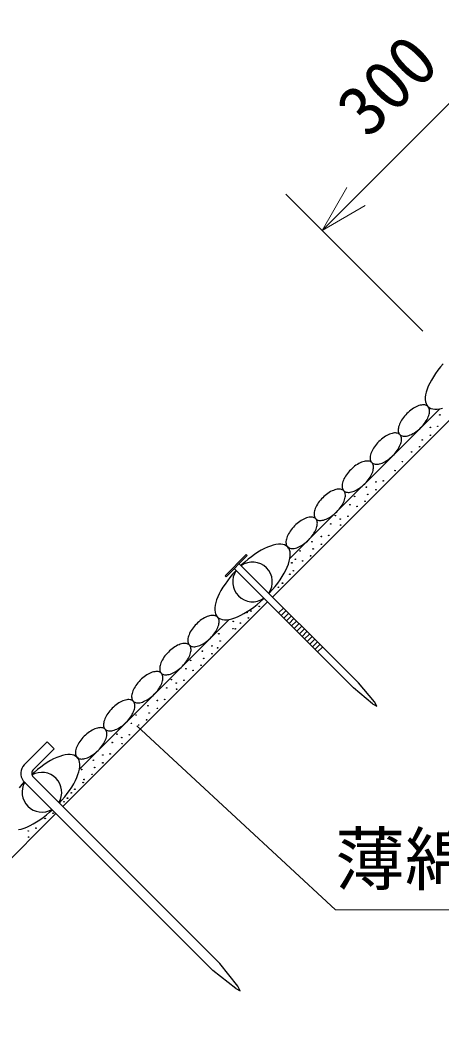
# Model space of a CAD drawing. Units: millimetres, scale not verified. Extents: x 200 to 8204, y 200 to 5825.
# Drawn here: x 2173 to 2597, y 2757 to 3763 of the extents above; entities that cross this region are included whole.
import ezdxf
from ezdxf.enums import TextEntityAlignment as Align

# ---------------------------------------------------------------- set-up
doc = ezdxf.new("R2010")
doc.units = ezdxf.units.MM
doc.header["$LTSCALE"] = 20
for name, color, linetype, lineweight in [('C-STR', 7, 'Continuous', 25), ('C-STR-DIM', 1, 'Continuous', 13), ('C-STR-HTXT', 1, 'Continuous', 13)]:
    doc.layers.add(name, color=color, linetype=linetype, lineweight=lineweight)
doc.styles.add('ＭＳ ゴシック', font='')
doc.styles.get('ＭＳ ゴシック').set_extended_font_data('MS Gothic')

msp = doc.modelspace()

# ---------------------------------------------------------------- linework, layer by layer
at = {"layer": 'C-STR'}
for p, q in [((2427.46, 3181.04), (2633.48, 3387.06)), ((2444.99, 3219.79), (2595.89, 3370.69)), ((2584.64, 3373.02), (2584.08, 3372.35)), ((2556.36, 3344.74), (2555.8, 3344.07)), ((2528.07, 3316.45), (2527.51, 3315.78)), ((2499.79, 3288.17), (2499.23, 3287.5)), ((2471.51, 3259.88), (2470.94, 3259.21)), ((2443.76, 3231.6), (2442.66, 3230.23)), ((2379.76, 3202.52), (2401.01, 3223.78)), ((2402.05, 3222.74), (2380.8, 3201.48)), ((2402.05, 3222.74), (2401.01, 3223.78)), ((2388.95, 3209.63), (2508.99, 3089.66)), ((2393.9, 3214.58), (2513.94, 3094.61)), ((2380.8, 3201.48), (2379.76, 3202.52)), ((2216.28, 2969.87), (2422.51, 3176.09)), ((2433.63, 3164.98), (2438.58, 3169.93)), ((2232.86, 3007.66), (2383.76, 3158.55)), ((2371.95, 3160.89), (2371.88, 3160.94)), ((2436.25, 3162.36), (2441.2, 3167.31)), ((2438.87, 3159.74), (2443.82, 3164.69)), ((2441.49, 3157.13), (2446.44, 3162.08)), ((2444.11, 3154.51), (2449.06, 3159.46)), ((2379.02, 3153.81), (2379.02, 3153.82)), ((2446.73, 3151.89), (2451.68, 3156.84)), ((2449.35, 3149.28), (2454.29, 3154.23)), ((2451.96, 3146.66), (2456.91, 3151.61)), ((2454.58, 3144.04), (2459.53, 3148.99)), ((2457.2, 3141.42), (2462.15, 3146.37)), ((2459.82, 3138.81), (2464.77, 3143.76)), ((2462.44, 3136.19), (2467.39, 3141.14)), ((2465.06, 3133.57), (2470.01, 3138.52)), ((2467.68, 3130.96), (2472.63, 3135.91)), ((2470.29, 3128.34), (2475.24, 3133.29)), ((2472.91, 3125.72), (2477.86, 3130.67)), ((2528.09, 3073.4), (2508.99, 3089.66)), ((2530.21, 3075.53), (2513.94, 3094.61)), ((2528.09, 3073.4), (2532.69, 3070.93)), ((2532.69, 3070.93), (2530.21, 3075.53)), ((2177.14, 3011.87), (2200.44, 3035.16)), ((2207.51, 3028.09), (2186.61, 3007.19)), ((2207.51, 3028.09), (2200.44, 3035.16)), ((2231.63, 3019.47), (2230.53, 3018.1)), ((2186.31, 2999.84), (2374.28, 2811.87)), ((2176.12, 2995.89), (2367.21, 2804.8)), ((2003.2, 2756.78), (2209.21, 2962.8)), ((2392.43, 2788.77), (2374.28, 2811.87)), ((2390.31, 2786.65), (2367.21, 2804.8)), ((2390.31, 2786.65), (2394.91, 2784.18)), ((2394.91, 2784.18), (2392.43, 2788.77))]:
    msp.add_line(p, q, dxfattribs=at)
for points in [[(2599.37, 3416.16), (2596.63, 3412.88), (2594.05, 3409.57), (2591.68, 3406.25), (2589.51, 3402.95), (2587.57, 3399.68), (2585.88, 3396.48), (2584.44, 3393.38), (2583.26, 3390.38), (2582.36, 3387.53), (2581.75, 3384.83), (2581.42, 3382.31), (2581.38, 3379.99), (2581.63, 3377.88), (2582.16, 3376.01), (2582.98, 3374.39), (2584.08, 3373.02), (2585.45, 3371.92), (2587.07, 3371.1), (2588.95, 3370.56), (2591.05, 3370.32), (2593.37, 3370.36), (2595.89, 3370.69), (2598.59, 3371.3)], [(2584.08, 3373.02), (2583.41, 3373.58), (2582.64, 3374.03), (2581.77, 3374.37), (2580.81, 3374.59), (2579.77, 3374.68), (2578.65, 3374.66), (2577.47, 3374.52), (2576.23, 3374.26), (2574.94, 3373.88), (2573.61, 3373.38), (2572.26, 3372.78), (2570.89, 3372.07), (2569.51, 3371.26), (2568.13, 3370.36), (2566.77, 3369.37), (2565.43, 3368.3), (2564.13, 3367.15), (2562.87, 3365.95), (2561.66, 3364.69), (2560.52, 3363.39), (2559.45, 3362.05), (2558.46, 3360.69), (2557.55, 3359.31), (2556.74, 3357.93), (2556.03, 3356.56), (2555.43, 3355.2), (2554.94, 3353.88), (2554.56, 3352.59), (2554.3, 3351.35), (2554.16, 3350.17), (2554.13, 3349.05), (2554.23, 3348.01), (2554.45, 3347.05), (2554.78, 3346.18), (2555.23, 3345.41), (2555.8, 3344.74), (2556.47, 3344.17), (2557.24, 3343.72), (2558.11, 3343.39), (2559.07, 3343.17), (2560.11, 3343.07), (2561.23, 3343.09), (2562.41, 3343.24), (2563.65, 3343.5), (2564.94, 3343.88), (2566.26, 3344.37), (2567.62, 3344.97), (2568.99, 3345.68), (2570.37, 3346.49), (2571.75, 3347.4), (2573.11, 3348.39), (2574.45, 3349.46), (2575.75, 3350.6), (2577.01, 3351.81), (2578.22, 3353.07), (2579.36, 3354.37), (2580.43, 3355.71), (2581.42, 3357.07), (2582.32, 3358.45), (2583.13, 3359.83), (2583.84, 3361.2), (2584.45, 3362.55), (2584.94, 3363.88), (2585.32, 3365.17), (2585.58, 3366.41), (2585.72, 3367.59), (2585.74, 3368.71), (2585.65, 3369.75), (2585.43, 3370.71), (2585.09, 3371.58), (2584.64, 3372.35)], [(2555.8, 3344.74), (2555.13, 3345.3), (2554.35, 3345.75), (2553.48, 3346.08), (2552.53, 3346.3), (2551.48, 3346.4), (2550.37, 3346.38), (2549.18, 3346.23), (2547.94, 3345.97), (2546.65, 3345.59), (2545.33, 3345.1), (2543.97, 3344.5), (2542.6, 3343.79), (2541.22, 3342.98), (2539.85, 3342.08), (2538.48, 3341.08), (2537.15, 3340.01), (2535.84, 3338.87), (2534.58, 3337.66), (2533.38, 3336.41), (2532.23, 3335.1), (2531.16, 3333.76), (2530.17, 3332.4), (2529.27, 3331.03), (2528.46, 3329.65), (2527.75, 3328.27), (2527.15, 3326.92), (2526.65, 3325.59), (2526.28, 3324.31), (2526.01, 3323.06), (2525.87, 3321.88), (2525.85, 3320.76), (2525.95, 3319.72), (2526.16, 3318.76), (2526.5, 3317.89), (2526.95, 3317.12), (2527.51, 3316.45), (2528.18, 3315.89), (2528.95, 3315.44), (2529.82, 3315.1), (2530.78, 3314.89), (2531.83, 3314.79), (2532.94, 3314.81), (2534.13, 3314.95), (2535.37, 3315.21), (2536.65, 3315.59), (2537.98, 3316.09), (2539.34, 3316.69), (2540.71, 3317.4), (2542.09, 3318.21), (2543.46, 3319.11), (2544.82, 3320.1), (2546.16, 3321.17), (2547.47, 3322.32), (2548.73, 3323.52), (2549.93, 3324.78), (2551.07, 3326.09), (2552.14, 3327.42), (2553.14, 3328.79), (2554.04, 3330.16), (2554.85, 3331.54), (2555.56, 3332.91), (2556.16, 3334.27), (2556.65, 3335.59), (2557.03, 3336.88), (2557.29, 3338.12), (2557.44, 3339.31), (2557.46, 3340.42), (2557.36, 3341.46), (2557.14, 3342.42), (2556.81, 3343.29), (2556.36, 3344.07)], [(2527.51, 3316.45), (2526.84, 3317.01), (2526.07, 3317.46), (2525.2, 3317.8), (2524.24, 3318.02), (2523.2, 3318.11), (2522.08, 3318.09), (2520.9, 3317.95), (2519.66, 3317.69), (2518.37, 3317.31), (2517.04, 3316.82), (2515.69, 3316.21), (2514.32, 3315.5), (2512.94, 3314.69), (2511.56, 3313.79), (2510.2, 3312.8), (2508.86, 3311.73), (2507.56, 3310.59), (2506.3, 3309.38), (2505.09, 3308.12), (2503.95, 3306.82), (2502.88, 3305.48), (2501.89, 3304.12), (2500.98, 3302.74), (2500.18, 3301.36), (2499.47, 3299.99), (2498.86, 3298.64), (2498.37, 3297.31), (2497.99, 3296.02), (2497.73, 3294.78), (2497.59, 3293.6), (2497.56, 3292.48), (2497.66, 3291.44), (2497.88, 3290.48), (2498.21, 3289.61), (2498.67, 3288.84), (2499.23, 3288.17), (2499.9, 3287.6), (2500.67, 3287.15), (2501.54, 3286.82), (2502.5, 3286.6), (2503.54, 3286.5), (2504.66, 3286.53), (2505.84, 3286.67), (2507.08, 3286.93), (2508.37, 3287.31), (2509.7, 3287.8), (2511.05, 3288.41), (2512.42, 3289.11), (2513.8, 3289.92), (2515.18, 3290.83), (2516.54, 3291.82), (2517.88, 3292.89), (2519.18, 3294.03), (2520.44, 3295.24), (2521.65, 3296.5), (2522.79, 3297.8), (2523.86, 3299.14), (2524.85, 3300.5), (2525.76, 3301.88), (2526.56, 3303.26), (2527.27, 3304.63), (2527.88, 3305.98), (2528.37, 3307.31), (2528.75, 3308.6), (2529.01, 3309.84), (2529.15, 3311.02), (2529.18, 3312.14), (2529.08, 3313.18), (2528.86, 3314.14), (2528.53, 3315.01), (2528.07, 3315.78)], [(2499.23, 3288.17), (2498.56, 3288.73), (2497.79, 3289.18), (2496.92, 3289.52), (2495.96, 3289.73), (2494.91, 3289.83), (2493.8, 3289.81), (2492.61, 3289.67), (2491.37, 3289.4), (2490.09, 3289.02), (2488.76, 3288.53), (2487.41, 3287.93), (2486.03, 3287.22), (2484.65, 3286.41), (2483.28, 3285.51), (2481.92, 3284.52), (2480.58, 3283.44), (2479.27, 3282.3), (2478.01, 3281.1), (2476.81, 3279.84), (2475.67, 3278.53), (2474.6, 3277.19), (2473.6, 3275.83), (2472.7, 3274.46), (2471.89, 3273.08), (2471.18, 3271.71), (2470.58, 3270.35), (2470.09, 3269.02), (2469.71, 3267.74), (2469.45, 3266.5), (2469.3, 3265.31), (2469.28, 3264.2), (2469.38, 3263.15), (2469.6, 3262.19), (2469.93, 3261.33), (2470.38, 3260.55), (2470.94, 3259.88), (2471.61, 3259.32), (2472.39, 3258.87), (2473.26, 3258.53), (2474.22, 3258.32), (2475.26, 3258.22), (2476.37, 3258.24), (2477.56, 3258.38), (2478.8, 3258.65), (2480.09, 3259.02), (2481.41, 3259.52), (2482.77, 3260.12), (2484.14, 3260.83), (2485.52, 3261.64), (2486.89, 3262.54), (2488.26, 3263.53), (2489.59, 3264.61), (2490.9, 3265.75), (2492.16, 3266.95), (2493.36, 3268.21), (2494.51, 3269.52), (2495.58, 3270.86), (2496.57, 3272.22), (2497.47, 3273.59), (2498.28, 3274.97), (2498.99, 3276.34), (2499.59, 3277.7), (2500.09, 3279.02), (2500.46, 3280.31), (2500.73, 3281.55), (2500.87, 3282.74), (2500.89, 3283.85), (2500.79, 3284.9), (2500.58, 3285.86), (2500.24, 3286.72), (2499.79, 3287.5)], [(2470.94, 3259.88), (2470.27, 3260.45), (2469.5, 3260.9), (2468.63, 3261.23), (2467.67, 3261.45), (2466.63, 3261.55), (2465.51, 3261.52), (2464.33, 3261.38), (2463.09, 3261.12), (2461.8, 3260.74), (2460.48, 3260.25), (2459.12, 3259.64), (2457.75, 3258.94), (2456.37, 3258.13), (2454.99, 3257.22), (2453.63, 3256.23), (2452.29, 3255.16), (2450.99, 3254.02), (2449.73, 3252.81), (2448.52, 3251.55), (2447.38, 3250.25), (2446.31, 3248.91), (2445.32, 3247.55), (2444.42, 3246.17), (2443.61, 3244.79), (2442.9, 3243.42), (2442.29, 3242.07), (2441.8, 3240.74), (2441.42, 3239.45), (2441.16, 3238.21), (2441.02, 3237.03), (2441, 3235.91), (2441.09, 3234.87), (2441.31, 3233.91), (2441.65, 3233.04), (2442.1, 3232.27), (2442.66, 3231.6), (2443.33, 3231.04), (2444.1, 3230.59), (2444.97, 3230.25), (2445.93, 3230.03), (2446.97, 3229.94), (2448.09, 3229.96), (2449.27, 3230.1), (2450.51, 3230.36), (2451.8, 3230.74), (2453.13, 3231.23), (2454.48, 3231.84), (2455.85, 3232.55), (2457.23, 3233.36), (2458.61, 3234.26), (2459.97, 3235.25), (2461.31, 3236.32), (2462.61, 3237.46), (2463.87, 3238.67), (2465.08, 3239.93), (2466.22, 3241.23), (2467.29, 3242.57), (2468.28, 3243.93), (2469.19, 3245.31), (2470, 3246.69), (2470.71, 3248.06), (2471.31, 3249.41), (2471.8, 3250.74), (2472.18, 3252.03), (2472.44, 3253.27), (2472.58, 3254.45), (2472.61, 3255.57), (2472.51, 3256.61), (2472.29, 3257.57), (2471.96, 3258.44), (2471.51, 3259.21)], [(2442.66, 3231.6), (2441.29, 3232.7), (2439.67, 3233.52), (2437.79, 3234.05), (2435.69, 3234.3), (2433.37, 3234.26), (2430.85, 3233.93), (2428.15, 3233.32), (2425.3, 3232.42), (2422.3, 3231.24), (2419.2, 3229.8), (2416, 3228.11), (2412.73, 3226.17), (2409.43, 3224), (2406.11, 3221.62), (2402.79, 3219.05), (2399.52, 3216.31), (2396.3, 3213.41), (2395.67, 3212.81)], [(2423.88, 3184.62), (2424.47, 3185.24), (2427.37, 3188.46), (2430.11, 3191.73), (2432.69, 3195.05), (2435.06, 3198.37), (2437.23, 3201.67), (2439.17, 3204.94), (2440.86, 3208.14), (2442.3, 3211.24), (2443.48, 3214.24), (2444.38, 3217.09), (2444.99, 3219.79), (2445.32, 3222.31), (2445.36, 3224.63), (2445.11, 3226.73), (2444.58, 3228.61), (2443.76, 3230.23)], [(2390.72, 3207.86), (2390.13, 3207.25), (2387.24, 3204.03), (2384.49, 3200.75), (2381.92, 3197.44), (2379.55, 3194.12), (2377.38, 3190.81), (2375.44, 3187.55), (2373.74, 3184.35), (2372.3, 3181.24), (2371.13, 3178.25), (2370.23, 3175.39), (2369.61, 3172.7), (2369.28, 3170.18), (2369.24, 3167.86), (2369.49, 3165.75), (2370.03, 3163.88), (2370.85, 3162.25), (2371.95, 3160.89), (2373.32, 3159.79), (2374.94, 3158.97), (2376.81, 3158.43), (2378.92, 3158.18), (2381.24, 3158.22), (2383.76, 3158.55), (2386.45, 3159.17), (2389.31, 3160.07), (2392.3, 3161.24), (2395.41, 3162.68), (2398.61, 3164.38), (2401.87, 3166.32), (2405.18, 3168.48), (2408.5, 3170.86), (2411.81, 3173.43), (2415.09, 3176.18), (2418.31, 3179.07), (2418.93, 3179.67)], [(2371.95, 3160.89), (2371.28, 3161.45), (2370.51, 3161.9), (2369.64, 3162.24), (2368.68, 3162.45), (2367.64, 3162.55), (2366.52, 3162.53), (2365.34, 3162.39), (2364.09, 3162.12), (2362.81, 3161.75), (2361.48, 3161.25), (2360.13, 3160.65), (2358.75, 3159.94), (2357.37, 3159.13), (2356, 3158.23), (2354.64, 3157.24), (2353.3, 3156.17), (2352, 3155.02), (2350.74, 3153.82), (2349.53, 3152.56), (2348.39, 3151.25), (2347.32, 3149.92), (2346.33, 3148.55), (2345.42, 3147.18), (2344.61, 3145.8), (2343.9, 3144.43), (2343.3, 3143.07), (2342.81, 3141.75), (2342.43, 3140.46), (2342.17, 3139.22), (2342.02, 3138.03), (2342, 3136.92), (2342.1, 3135.87), (2342.32, 3134.92), (2342.65, 3134.05), (2343.1, 3133.27), (2343.66, 3132.6), (2344.33, 3132.04), (2345.11, 3131.59), (2345.98, 3131.26), (2346.94, 3131.04), (2347.98, 3130.94), (2349.09, 3130.96), (2350.28, 3131.11), (2351.52, 3131.37), (2352.81, 3131.75), (2354.13, 3132.24), (2355.49, 3132.84), (2356.86, 3133.55), (2358.24, 3134.36), (2359.61, 3135.26), (2360.98, 3136.26), (2362.31, 3137.33), (2363.62, 3138.47), (2364.88, 3139.67), (2366.08, 3140.93), (2367.23, 3142.24), (2368.3, 3143.58), (2369.29, 3144.94), (2370.19, 3146.31), (2371, 3147.69), (2371.71, 3149.07), (2372.31, 3150.42), (2372.81, 3151.75), (2373.19, 3153.03), (2373.45, 3154.27), (2373.59, 3155.46), (2373.61, 3156.57), (2373.51, 3157.62), (2373.3, 3158.58), (2372.96, 3159.45), (2372.51, 3160.22)], [(2343.66, 3132.6), (2342.99, 3133.17), (2342.22, 3133.62), (2341.35, 3133.95), (2340.39, 3134.17), (2339.35, 3134.27), (2338.23, 3134.24), (2337.05, 3134.1), (2335.81, 3133.84), (2334.52, 3133.46), (2333.2, 3132.97), (2331.84, 3132.37), (2330.47, 3131.66), (2329.09, 3130.85), (2327.71, 3129.94), (2326.35, 3128.95), (2325.01, 3127.88), (2323.71, 3126.74), (2322.45, 3125.53), (2321.25, 3124.27), (2320.1, 3122.97), (2319.03, 3121.63), (2318.04, 3120.27), (2317.14, 3118.89), (2316.33, 3117.51), (2315.62, 3116.14), (2315.02, 3114.79), (2314.52, 3113.46), (2314.14, 3112.17), (2313.88, 3110.93), (2313.74, 3109.75), (2313.72, 3108.63), (2313.81, 3107.59), (2314.03, 3106.63), (2314.37, 3105.76), (2314.82, 3104.99), (2315.38, 3104.32), (2316.05, 3103.76), (2316.82, 3103.31), (2317.69, 3102.97), (2318.65, 3102.75), (2319.69, 3102.66), (2320.81, 3102.68), (2321.99, 3102.82), (2323.23, 3103.08), (2324.52, 3103.46), (2325.85, 3103.95), (2327.2, 3104.56), (2328.57, 3105.27), (2329.95, 3106.08), (2331.33, 3106.98), (2332.69, 3107.97), (2334.03, 3109.04), (2335.33, 3110.18), (2336.59, 3111.39), (2337.8, 3112.65), (2338.94, 3113.95), (2340.01, 3115.29), (2341, 3116.65), (2341.91, 3118.03), (2342.72, 3119.41), (2343.43, 3120.78), (2344.03, 3122.14), (2344.52, 3123.46), (2344.9, 3124.75), (2345.16, 3125.99), (2345.31, 3127.17), (2345.33, 3128.29), (2345.23, 3129.33), (2345.01, 3130.29), (2344.68, 3131.16), (2344.23, 3131.93)], [(2315.38, 3104.32), (2314.71, 3104.88), (2313.94, 3105.33), (2313.07, 3105.67), (2312.11, 3105.88), (2311.07, 3105.98), (2309.95, 3105.96), (2308.77, 3105.82), (2307.53, 3105.56), (2306.24, 3105.18), (2304.91, 3104.68), (2303.56, 3104.08), (2302.19, 3103.37), (2300.81, 3102.56), (2299.43, 3101.66), (2298.07, 3100.67), (2296.73, 3099.6), (2295.43, 3098.45), (2294.17, 3097.25), (2292.96, 3095.99), (2291.82, 3094.69), (2290.75, 3093.35), (2289.76, 3091.98), (2288.85, 3090.61), (2288.04, 3089.23), (2287.33, 3087.86), (2286.73, 3086.5), (2286.24, 3085.18), (2285.86, 3083.89), (2285.6, 3082.65), (2285.46, 3081.47), (2285.43, 3080.35), (2285.53, 3079.31), (2285.75, 3078.35), (2286.08, 3077.48), (2286.53, 3076.71), (2287.1, 3076.04), (2287.77, 3075.47), (2288.54, 3075.02), (2289.41, 3074.69), (2290.37, 3074.47), (2291.41, 3074.37), (2292.53, 3074.39), (2293.71, 3074.54), (2294.95, 3074.8), (2296.24, 3075.18), (2297.56, 3075.67), (2298.92, 3076.27), (2300.29, 3076.98), (2301.67, 3077.79), (2303.05, 3078.7), (2304.41, 3079.69), (2305.75, 3080.76), (2307.05, 3081.9), (2308.31, 3083.11), (2309.51, 3084.37), (2310.66, 3085.67), (2311.73, 3087.01), (2312.72, 3088.37), (2313.62, 3089.75), (2314.43, 3091.12), (2315.14, 3092.5), (2315.75, 3093.85), (2316.24, 3095.18), (2316.62, 3096.47), (2316.88, 3097.71), (2317.02, 3098.89), (2317.04, 3100.01), (2316.95, 3101.05), (2316.73, 3102.01), (2316.39, 3102.88), (2315.94, 3103.65)], [(2287.1, 3076.04), (2286.43, 3076.6), (2285.65, 3077.05), (2284.78, 3077.38), (2283.82, 3077.6), (2282.78, 3077.7), (2281.67, 3077.68), (2280.48, 3077.53), (2279.24, 3077.27), (2277.95, 3076.89), (2276.63, 3076.4), (2275.27, 3075.8), (2273.9, 3075.09), (2272.52, 3074.28), (2271.15, 3073.37), (2269.78, 3072.38), (2268.45, 3071.31), (2267.14, 3070.17), (2265.88, 3068.96), (2264.68, 3067.7), (2263.53, 3066.4), (2262.46, 3065.06), (2261.47, 3063.7), (2260.57, 3062.32), (2259.76, 3060.95), (2259.05, 3059.57), (2258.45, 3058.22), (2257.95, 3056.89), (2257.58, 3055.6), (2257.31, 3054.36), (2257.17, 3053.18), (2257.15, 3052.06), (2257.25, 3051.02), (2257.46, 3050.06), (2257.8, 3049.19), (2258.25, 3048.42), (2258.81, 3047.75), (2259.48, 3047.19), (2260.25, 3046.74), (2261.12, 3046.4), (2262.08, 3046.19), (2263.13, 3046.09), (2264.24, 3046.11), (2265.43, 3046.25), (2266.67, 3046.51), (2267.95, 3046.89), (2269.28, 3047.39), (2270.63, 3047.99), (2272.01, 3048.7), (2273.39, 3049.51), (2274.76, 3050.41), (2276.12, 3051.4), (2277.46, 3052.47), (2278.77, 3053.62), (2280.02, 3054.82), (2281.23, 3056.08), (2282.37, 3057.39), (2283.44, 3058.72), (2284.44, 3060.09), (2285.34, 3061.46), (2286.15, 3062.84), (2286.86, 3064.21), (2287.46, 3065.57), (2287.95, 3066.89), (2288.33, 3068.18), (2288.59, 3069.42), (2288.74, 3070.6), (2288.76, 3071.72), (2288.66, 3072.76), (2288.44, 3073.72), (2288.11, 3074.59), (2287.66, 3075.36)], [(2258.81, 3047.75), (2258.14, 3048.31), (2257.37, 3048.76), (2256.5, 3049.1), (2255.54, 3049.32), (2254.5, 3049.41), (2253.38, 3049.39), (2252.2, 3049.25), (2250.96, 3048.99), (2249.67, 3048.61), (2248.34, 3048.12), (2246.99, 3047.51), (2245.62, 3046.8), (2244.24, 3045.99), (2242.86, 3045.09), (2241.5, 3044.1), (2240.16, 3043.03), (2238.86, 3041.89), (2237.6, 3040.68), (2236.39, 3039.42), (2235.25, 3038.12), (2234.18, 3036.78), (2233.19, 3035.42), (2232.28, 3034.04), (2231.47, 3032.66), (2230.77, 3031.29), (2230.16, 3029.94), (2229.67, 3028.61), (2229.29, 3027.32), (2229.03, 3026.08), (2228.89, 3024.9), (2228.86, 3023.78), (2228.96, 3022.74), (2229.18, 3021.78), (2229.51, 3020.91), (2229.96, 3020.14), (2230.36, 3019.66), (2231.2, 3018.9), (2231.97, 3018.45), (2232.84, 3018.12), (2233.8, 3017.9), (2234.84, 3017.8), (2235.96, 3017.83), (2237.14, 3017.97), (2238.38, 3018.23), (2239.67, 3018.61), (2241, 3019.1), (2242.35, 3019.7), (2243.72, 3020.41), (2245.1, 3021.22), (2246.48, 3022.13), (2247.84, 3023.12), (2249.18, 3024.19), (2250.48, 3025.33), (2251.74, 3026.54), (2252.95, 3027.8), (2254.09, 3029.1), (2255.16, 3030.44), (2256.15, 3031.8), (2257.05, 3033.18), (2257.86, 3034.56), (2258.57, 3035.93), (2259.18, 3037.28), (2259.67, 3038.61), (2260.05, 3039.9), (2260.31, 3041.14), (2260.45, 3042.32), (2260.48, 3043.44), (2260.38, 3044.48), (2260.16, 3045.44), (2259.82, 3046.31), (2259.37, 3047.08)], [(2231.21, 3018.95), (2228.98, 3020.75), (2227.35, 3021.57), (2225.48, 3022.11), (2223.37, 3022.36), (2221.05, 3022.31), (2218.54, 3021.98), (2215.84, 3021.37), (2212.98, 3020.47), (2209.99, 3019.29), (2206.88, 3017.85), (2203.68, 3016.16), (2200.42, 3014.22), (2197.11, 3012.05), (2193.79, 3009.68), (2190.48, 3007.11), (2187.2, 3004.36), (2184.95, 3002.34)], [(2212.68, 2973.48), (2215.24, 2976.32), (2217.98, 2979.6), (2220.55, 2982.91), (2222.93, 2986.24), (2225.1, 2989.54), (2227.04, 2992.81), (2228.73, 2996), (2230.17, 2999.11), (2231.35, 3002.1), (2232.25, 3004.96), (2232.86, 3007.66), (2233.19, 3010.18), (2233.23, 3012.5), (2232.98, 3014.6), (2232.45, 3016.47), (2231.21, 3018.93)], [(2177.29, 2994.72), (2174.92, 2992.08), (2172.18, 2988.8)], [(2171.44, 2946.61), (2174.14, 2947.22), (2176.99, 2948.12), (2179.99, 2949.29), (2183.1, 2950.74), (2186.29, 2952.43), (2189.56, 2954.37), (2192.86, 2956.54), (2196.19, 2958.91), (2199.5, 2961.48), (2202.78, 2964.23), (2205.41, 2966.6)]]:
    msp.add_lwpolyline(points, dxfattribs=at)
for centre in [(2596.03, 3364.59), (2586.58, 3351.96), (2593.96, 3353.06), (2578.32, 3339.38), (2586.59, 3344.08), (2575.69, 3332.47), (2567.62, 3327.28), (2558.33, 3317.43), (2550.97, 3308.45), (2522.07, 3291.73), (2531.63, 3297.01), (2531.64, 3289.13), (2539.01, 3298.11), (2510.18, 3282.42), (2523.38, 3284.43), (2505.46, 3274.02), (2512.67, 3272.33), (2520.74, 3277.52), (2490.86, 3263.09), (2495.68, 3259.63), (2503.39, 3262.48), (2486.13, 3254.69), (2496.02, 3253.5), (2476.69, 3242.06), (2484.06, 3243.16), (2467.12, 3236.78), (2468.43, 3229.48), (2476.69, 3234.18), (2450.51, 3219.07), (2455.23, 3227.47), (2465.8, 3222.58), (2446.94, 3215.5), (2457.72, 3217.39), (2444.87, 3203.97), (2448.44, 3207.54), (2433.4, 3190.89), (2437.5, 3194.99), (2414.08, 3171.56), (2401.54, 3165.49), (2403.18, 3159.96), (2405.81, 3166.86), (2387.5, 3149.16), (2387.89, 3156.45), (2389.92, 3149.02), (2395.11, 3154.77), (2373.36, 3144.06), (2366.36, 3131.73), (2372.04, 3129.85), (2374.67, 3136.75), (2356.79, 3126.45), (2358.1, 3119.15), (2366.36, 3123.85), (2340.18, 3108.74), (2344.9, 3117.14), (2355.47, 3112.25), (2325.58, 3097.81), (2347.39, 3107.06), (2320.85, 3089.41), (2330.4, 3094.35), (2330.74, 3088.23), (2338.11, 3097.21), (2318.78, 3077.88), (2301.84, 3071.5), (2311.41, 3076.78), (2311.41, 3068.9), (2289.95, 3062.19), (2300.52, 3057.3), (2303.15, 3064.2), (2285.23, 3053.79), (2292.44, 3052.11), (2270.63, 3042.86), (2275.45, 3039.4), (2283.16, 3042.26), (2265.9, 3034.46), (2275.79, 3033.28), (2256.46, 3021.84), (2263.83, 3022.93), (2235, 3007.24), (2246.89, 3016.55), (2248.2, 3009.25), (2256.46, 3013.95), (2237.49, 2997.16), (2245.57, 3002.35), (2228.21, 2987.31), (2236.6, 2994.09), (2220.84, 2978.33), (2224.64, 2983.74), (2217.28, 2974.76), (2198.3, 2957.97), (2206.38, 2963.16), (2189.02, 2948.12), (2181.31, 2945.26), (2181.65, 2939.14)]:
    msp.add_circle(centre, 0.3, dxfattribs=at)
at = {"layer": 'C-STR', "color": 3}
for start, end in [(325.08918, 124.9449), (145.10221, 304.93187)]:
    msp.add_arc((2407.3, 3196.24), 20, start, end, dxfattribs=at)
at = {"layer": 'C-STR'}
for centre, radius, start, end in [((2186.42, 3003.25), 12.66, 137.12835, 215.56255), ((2189.85, 3003.38), 5, 130.32404, 225), ((2194.99, 2984.29), 20, 329.05713, 119.5127), ((2194.99, 2984.29), 20, 149.89869, 300.10131)]:
    msp.add_arc(centre, radius, start, end, dxfattribs=at)
at = {"layer": 'C-STR-DIM'}
for p, q in [((2689.52, 3762.56), (2477.38, 3550.43)), ((2502.38, 3593.73), (2477.38, 3550.43)), ((2578.84, 3448.98), (2440.95, 3586.86)), ((2520.69, 3575.43), (2477.38, 3550.43))]:
    msp.add_line(p, q, dxfattribs=at)
at = {"layer": 'C-STR-HTXT'}
for q in [(2290.68, 3051.15), (3680.78, 2865.98)]:
    msp.add_line((2490.78, 2865.98), q, dxfattribs=at)

# ---------------------------------------------------------------- texts
at = {"layer": 'C-STR-DIM', "color": 7, "style": 'ＭＳ ゴシック'}
msp.add_text('300', height=51.32, rotation=45, dxfattribs=at).set_placement((2534.71, 3630.99), align=Align.BOTTOM_LEFT)
msp.add_text('薄綿（肥料・保水材・土壌改良資材）', height=51.32, dxfattribs=at).set_placement((2490.78, 2875.98), align=Align.BOTTOM_LEFT)

doc.saveas('drawing.dxf')
